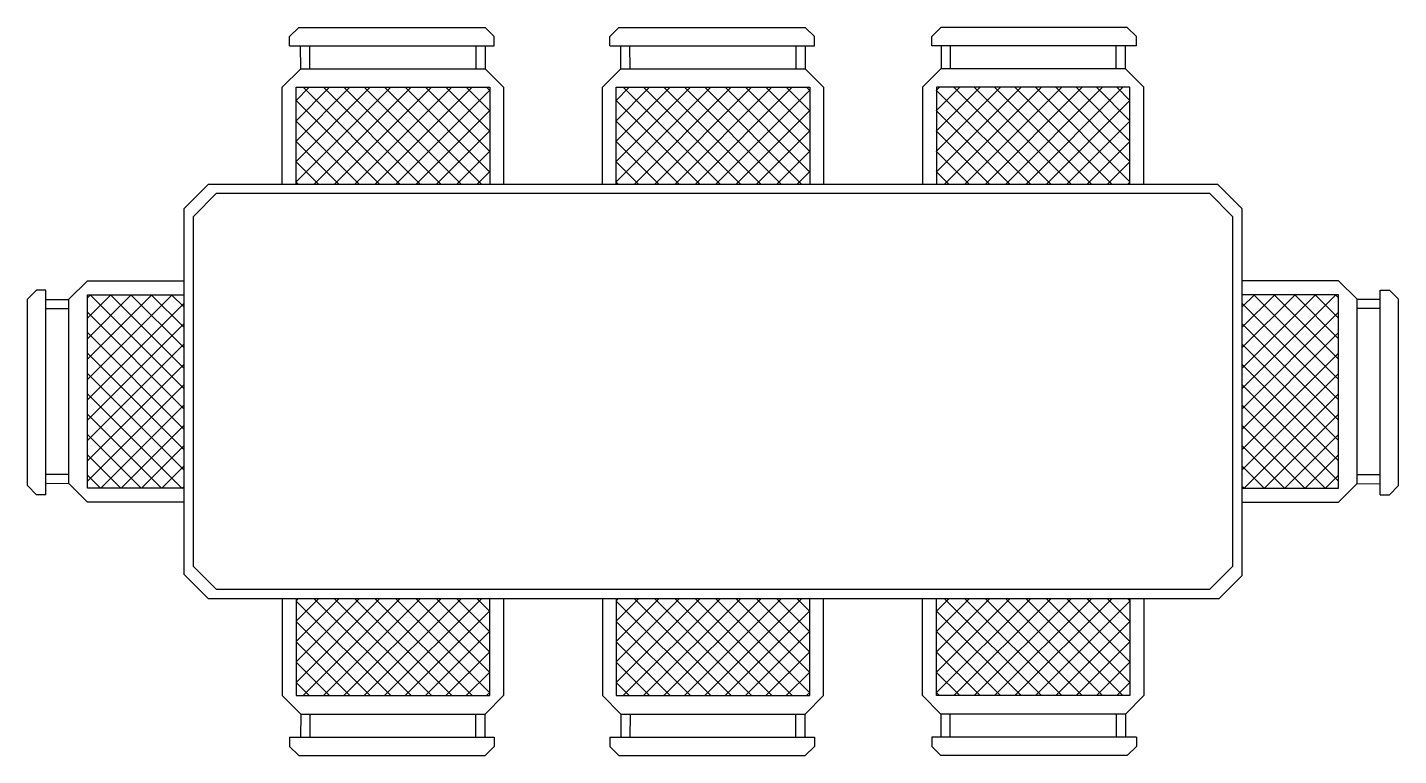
# Model space of a CAD drawing. Extents: x 2.68 to 5.65, y -1.74 to -0.16.
import ezdxf

# ---------------------------------------------------------------- set-up
doc = ezdxf.new("R2010")
doc.units = 0
doc.layers.get('0').update_dxf_attribs({"linetype": 'CONTINUOUS'})

# ---------------------------------------------------------------- blocks, each defined once
blk = doc.blocks.new('*X0')
at = {"color": 0}
for p, q in [((13.8061, 7.3979), (14.01, 7.6019)), ((13.8061, 7.4421), (13.9658, 7.6019)), ((13.8061, 7.4863), (13.9216, 7.6019)), ((13.8061, 7.5305), (13.8774, 7.6019)), ((13.8061, 7.5747), (13.8332, 7.6019)), ((14.0161, 7.4181), (13.8323, 7.6019)), ((14.0161, 7.4623), (13.8765, 7.6019)), ((14.0161, 7.5065), (13.9207, 7.6019)), ((14.0161, 7.5507), (13.9649, 7.6019)), ((14.0161, 7.5949), (14.0091, 7.6019)), ((14.0161, 7.3739), (13.8061, 7.5839)), ((13.8061, 7.3537), (14.0161, 7.5637)), ((14.0161, 7.3297), (13.8061, 7.5397)), ((13.8061, 7.3096), (14.0161, 7.5196)), ((14.0161, 7.2855), (13.8061, 7.4955)), ((13.8061, 7.2654), (14.0161, 7.4754)), ((14.0161, 7.2413), (13.8061, 7.4513)), ((13.8061, 7.2212), (14.0161, 7.4312)), ((14.0161, 7.1971), (13.8061, 7.4071)), ((13.811, 7.1819), (14.0161, 7.387)), ((13.9872, 7.1819), (13.8061, 7.3629)), ((13.943, 7.1819), (13.8061, 7.3187)), ((13.8552, 7.1819), (14.0161, 7.3428)), ((13.8994, 7.1819), (14.0161, 7.2986)), ((13.8988, 7.1819), (13.8061, 7.2745)), ((13.8546, 7.1819), (13.8061, 7.2303)), ((13.9436, 7.1819), (14.0161, 7.2544)), ((13.9878, 7.1819), (14.0161, 7.2102)), ((13.8104, 7.1819), (13.8061, 7.1861))]:
    blk.add_line(p, q, dxfattribs=at)

msp = doc.modelspace()

# ---------------------------------------------------------------- linework, layer by layer
at = {"color": 0}
for p, q in [((3.2655, -0.1601), (3.2455, -0.1801)), ((3.2655, -0.1601), (3.4675, -0.1601)), ((3.4675, -0.1601), (3.6695, -0.1601)), ((3.6895, -0.1801), (3.6695, -0.1601)), ((3.9599, -0.1601), (3.9399, -0.1801)), ((3.9599, -0.1601), (4.1619, -0.1601)), ((4.1619, -0.1601), (4.3639, -0.1601)), ((4.3839, -0.1801), (4.3639, -0.1601)), ((4.6384, -0.1801), (4.6584, -0.1601)), ((4.8604, -0.1601), (4.6584, -0.1601)), ((5.0624, -0.1601), (4.8604, -0.1601)), ((5.0624, -0.1601), (5.0824, -0.1801)), ((3.2455, -0.2001), (3.2455, -0.1801)), ((3.2455, -0.2001), (3.2694, -0.2001)), ((3.2694, -0.2001), (3.2894, -0.2001)), ((3.2694, -0.2001), (3.2894, -0.2001)), ((3.2695, -0.2501), (3.2694, -0.2001)), ((3.2895, -0.2501), (3.2894, -0.2001)), ((3.2894, -0.2001), (3.6494, -0.2001)), ((3.6494, -0.2001), (3.6694, -0.2001)), ((3.6494, -0.2001), (3.6694, -0.2001)), ((3.6494, -0.2001), (3.6494, -0.2501)), ((3.6694, -0.2001), (3.6895, -0.2001)), ((3.6694, -0.2001), (3.6694, -0.25)), ((3.6895, -0.2001), (3.6895, -0.1801)), ((3.9399, -0.2001), (3.9399, -0.1801)), ((3.9399, -0.2001), (3.9638, -0.2001)), ((3.9639, -0.2501), (3.9638, -0.2001)), ((3.9638, -0.2001), (3.9838, -0.2001)), ((3.9638, -0.2001), (3.9838, -0.2001)), ((3.9839, -0.2501), (3.9838, -0.2001)), ((3.9838, -0.2001), (4.3438, -0.2001)), ((4.3438, -0.2001), (4.3438, -0.2501)), ((4.3438, -0.2001), (4.3638, -0.2001)), ((4.3438, -0.2001), (4.3638, -0.2001)), ((4.3638, -0.2001), (4.3638, -0.2501)), ((4.3638, -0.2001), (4.3839, -0.2001)), ((4.3839, -0.2001), (4.3839, -0.1801)), ((4.6384, -0.2001), (4.6384, -0.1801)), ((4.6585, -0.2001), (4.6384, -0.2001)), ((4.6585, -0.2001), (4.6585, -0.2501)), ((4.6785, -0.2001), (4.6585, -0.2001)), ((4.6785, -0.2001), (4.6585, -0.2001)), ((4.6785, -0.2001), (4.6785, -0.2501)), ((5.0385, -0.2001), (4.6785, -0.2001)), ((5.0384, -0.2501), (5.0385, -0.2001)), ((5.0585, -0.2001), (5.0385, -0.2001)), ((5.0585, -0.2001), (5.0385, -0.2001)), ((5.0584, -0.2501), (5.0585, -0.2001)), ((5.0824, -0.2001), (5.0585, -0.2001)), ((5.0824, -0.2001), (5.0824, -0.1801)), ((3.2695, -0.2501), (3.2295, -0.2901)), ((3.2695, -0.2501), (3.2895, -0.2501)), ((3.2895, -0.2501), (3.6494, -0.2501)), ((3.6494, -0.2501), (3.6695, -0.2501)), ((3.7095, -0.2901), (3.6694, -0.25)), ((3.9639, -0.2501), (3.9239, -0.2901)), ((3.9639, -0.2501), (3.9839, -0.2501)), ((3.9839, -0.2501), (4.3438, -0.2501)), ((4.3438, -0.2501), (4.3639, -0.2501)), ((4.4039, -0.2901), (4.3639, -0.2501)), ((4.6184, -0.2901), (4.6584, -0.2501)), ((4.6785, -0.2501), (4.6584, -0.2501)), ((5.0384, -0.2501), (4.6785, -0.2501)), ((5.0584, -0.2501), (5.0384, -0.2501)), ((5.0584, -0.2501), (5.0984, -0.2901)), ((3.2295, -0.5001), (3.2295, -0.2901)), ((3.2595, -0.5001), (3.2595, -0.2901)), ((3.2595, -0.2901), (3.6795, -0.2901)), ((3.6795, -0.2901), (3.6795, -0.5001)), ((3.7095, -0.2901), (3.7095, -0.5001)), ((3.9239, -0.5001), (3.9239, -0.2901)), ((3.9539, -0.2901), (4.3739, -0.2901)), ((3.9539, -0.5001), (3.9539, -0.2901)), ((4.3739, -0.2901), (4.3739, -0.5001)), ((4.4039, -0.2901), (4.4039, -0.5001)), ((4.6184, -0.2901), (4.6184, -0.5001)), ((5.0684, -0.2901), (4.6484, -0.2901)), ((4.6484, -0.2901), (4.6484, -0.5001)), ((5.0684, -0.5001), (5.0684, -0.2901)), ((5.0984, -0.5001), (5.0984, -0.2901)), ((3.0694, -0.5001), (3.0167, -0.5529)), ((3.0694, -0.5001), (3.2295, -0.5001)), ((3.2295, -0.5001), (3.7095, -0.5001)), ((3.7095, -0.5001), (3.9239, -0.5001)), ((3.9239, -0.5001), (4.4039, -0.5001)), ((4.4039, -0.5001), (4.6184, -0.5001)), ((4.6184, -0.5001), (5.0984, -0.5001)), ((5.0984, -0.5001), (5.2584, -0.5001)), ((5.2584, -0.5001), (5.3111, -0.5529)), ((3.0867, -0.5201), (3.0367, -0.5701)), ((3.0867, -0.5201), (5.2411, -0.5201)), ((5.2411, -0.5201), (5.2911, -0.5701)), ((3.0167, -0.7101), (3.0167, -0.5529)), ((5.3111, -0.5529), (5.3111, -0.7101)), ((3.0367, -1.3301), (3.0367, -0.5701)), ((5.2911, -0.5701), (5.2911, -1.3301)), ((2.8067, -0.7101), (2.7667, -0.7501)), ((2.8067, -0.7101), (3.0167, -0.7101)), ((3.0167, -1.1901), (3.0167, -0.7101)), ((5.5211, -0.7101), (5.3111, -0.7101)), ((5.3111, -0.7101), (5.3111, -1.1901)), ((5.5211, -0.7101), (5.5611, -0.7501)), ((2.6967, -0.7301), (2.6767, -0.7501)), ((2.7167, -0.7301), (2.6967, -0.7301)), ((2.7167, -0.7503), (2.7167, -0.7301)), ((2.8067, -0.7401), (3.0167, -0.7401)), ((2.8067, -1.1601), (2.8067, -0.7401)), ((5.5211, -0.7401), (5.3111, -0.7401)), ((5.5211, -1.1601), (5.5211, -0.7401)), ((5.6111, -0.7503), (5.6111, -0.7301)), ((5.6111, -0.7301), (5.6311, -0.7301)), ((5.6311, -0.7301), (5.6511, -0.7501)), ((2.6767, -0.9522), (2.6767, -0.7501)), ((2.7167, -0.7703), (2.7167, -0.7503)), ((2.7167, -0.7703), (2.7167, -0.7503)), ((2.7167, -0.7503), (2.7667, -0.7503)), ((2.7167, -0.7703), (2.7667, -0.7703)), ((2.7167, -0.9522), (2.7167, -0.7703)), ((2.7667, -0.7703), (2.7667, -0.7501)), ((2.7667, -1.1301), (2.7667, -0.7703)), ((5.5611, -0.7703), (5.5611, -0.7501)), ((5.6111, -0.7503), (5.5611, -0.7503)), ((5.6111, -0.7703), (5.5611, -0.7703)), ((5.5611, -1.1301), (5.5611, -0.7703)), ((5.6111, -0.7703), (5.6111, -0.7503)), ((5.6111, -0.7703), (5.6111, -0.7503)), ((5.6111, -0.9522), (5.6111, -0.7703)), ((5.6511, -0.9522), (5.6511, -0.7501)), ((2.6767, -1.1542), (2.6767, -0.9522)), ((2.7167, -1.1303), (2.7167, -0.9522)), ((5.6111, -1.1303), (5.6111, -0.9522)), ((5.6511, -1.1542), (5.6511, -0.9522)), ((2.7667, -1.1301), (2.7167, -1.1303)), ((2.7167, -1.1444), (2.7167, -1.1303)), ((2.7167, -1.1503), (2.7167, -1.1303)), ((2.7667, -1.1501), (2.7667, -1.1301)), ((5.5611, -1.1501), (5.5611, -1.1301)), ((5.5611, -1.1301), (5.6111, -1.1303)), ((5.6111, -1.1503), (5.6111, -1.1303)), ((5.6111, -1.1444), (5.6111, -1.1303)), ((2.6767, -1.1542), (2.6967, -1.1742)), ((2.7667, -1.1501), (2.7167, -1.1503)), ((2.7167, -1.1742), (2.7167, -1.1503)), ((2.7667, -1.1501), (2.8067, -1.1901)), ((5.5611, -1.1501), (5.5211, -1.1901)), ((5.5611, -1.1501), (5.6111, -1.1503)), ((5.6111, -1.1742), (5.6111, -1.1503)), ((5.6511, -1.1542), (5.6311, -1.1742)), ((2.7167, -1.1742), (2.6967, -1.1742)), ((3.0167, -1.1601), (2.8067, -1.1601)), ((5.3111, -1.1601), (5.5211, -1.1601)), ((5.6111, -1.1742), (5.6311, -1.1742)), ((3.0167, -1.1901), (2.8067, -1.1901)), ((3.0167, -1.3474), (3.0167, -1.1901)), ((5.3111, -1.1901), (5.3111, -1.3501)), ((5.3111, -1.1901), (5.5211, -1.1901)), ((3.0867, -1.3801), (3.0367, -1.3301)), ((5.2911, -1.3301), (5.2411, -1.3801)), ((3.0694, -1.4001), (3.0167, -1.3474)), ((5.3111, -1.3501), (5.2611, -1.4001)), ((5.2411, -1.3801), (3.0867, -1.3801)), ((3.2295, -1.4001), (3.0694, -1.4001)), ((3.2295, -1.4001), (3.2295, -1.6101)), ((3.7095, -1.4001), (3.2295, -1.4001)), ((3.2595, -1.4001), (3.2595, -1.6101)), ((3.6795, -1.6101), (3.6795, -1.4001)), ((3.9239, -1.4001), (3.7095, -1.4001)), ((3.7095, -1.4001), (3.7095, -1.6101)), ((3.9239, -1.4001), (3.9239, -1.6101)), ((4.4039, -1.4001), (3.9239, -1.4001)), ((3.9539, -1.4001), (3.9539, -1.6101)), ((4.3739, -1.6101), (4.3739, -1.4001)), ((4.4039, -1.6101), (4.4039, -1.4001)), ((4.6184, -1.4001), (4.4039, -1.4001)), ((4.6184, -1.6101), (4.6184, -1.4001)), ((5.0984, -1.4001), (4.6184, -1.4001)), ((4.6484, -1.6101), (4.6484, -1.4001)), ((5.0684, -1.4001), (5.0684, -1.6101)), ((5.0984, -1.4001), (5.0984, -1.6101)), ((5.2611, -1.4001), (5.0984, -1.4001)), ((3.2695, -1.6501), (3.2295, -1.6101)), ((3.2595, -1.6101), (3.6795, -1.6101)), ((3.7095, -1.6101), (3.6694, -1.6503)), ((3.9639, -1.6501), (3.9239, -1.6101)), ((3.9539, -1.6101), (4.3739, -1.6101)), ((4.4039, -1.6101), (4.3639, -1.6501)), ((4.6184, -1.6101), (4.6584, -1.6501)), ((5.0684, -1.6101), (4.6484, -1.6101)), ((5.0584, -1.6501), (5.0984, -1.6101)), ((3.2695, -1.6501), (3.2694, -1.7001)), ((3.2695, -1.6501), (3.2895, -1.6501)), ((3.2895, -1.6501), (3.2894, -1.7001)), ((3.2895, -1.6501), (3.6494, -1.6501)), ((3.6494, -1.6501), (3.6695, -1.6501)), ((3.6494, -1.7001), (3.6494, -1.6501)), ((3.6694, -1.7001), (3.6694, -1.6503)), ((3.9639, -1.6501), (3.9638, -1.7001)), ((3.9639, -1.6501), (3.9839, -1.6501)), ((3.9839, -1.6501), (3.9838, -1.7001)), ((3.9839, -1.6501), (4.3438, -1.6501)), ((4.3438, -1.6501), (4.3639, -1.6501)), ((4.3438, -1.7001), (4.3438, -1.6501)), ((4.3638, -1.7001), (4.3638, -1.6501)), ((4.6785, -1.6501), (4.6584, -1.6501)), ((4.6585, -1.7001), (4.6585, -1.6501)), ((5.0384, -1.6501), (4.6785, -1.6501)), ((4.6785, -1.7001), (4.6785, -1.6501)), ((5.0584, -1.6501), (5.0384, -1.6501)), ((5.0384, -1.6501), (5.0385, -1.7001)), ((5.0584, -1.6501), (5.0585, -1.7001)), ((3.2455, -1.7001), (3.2455, -1.7201)), ((3.2455, -1.7001), (3.2694, -1.7001)), ((3.2655, -1.7401), (3.2455, -1.7201)), ((3.2694, -1.7001), (3.2894, -1.7001)), ((3.2694, -1.7001), (3.2894, -1.7001)), ((3.2894, -1.7001), (3.6494, -1.7001)), ((3.6494, -1.7001), (3.6694, -1.7001)), ((3.6494, -1.7001), (3.6694, -1.7001)), ((3.6694, -1.7001), (3.6895, -1.7001)), ((3.6895, -1.7201), (3.6695, -1.7401)), ((3.6895, -1.7001), (3.6895, -1.7201)), ((3.9399, -1.7001), (3.9399, -1.7201)), ((3.9399, -1.7001), (3.9638, -1.7001)), ((3.9599, -1.7401), (3.9399, -1.7201)), ((3.9638, -1.7001), (3.9838, -1.7001)), ((3.9638, -1.7001), (3.9838, -1.7001)), ((3.9838, -1.7001), (4.3438, -1.7001)), ((4.3438, -1.7001), (4.3638, -1.7001)), ((4.3438, -1.7001), (4.3638, -1.7001)), ((4.3638, -1.7001), (4.3839, -1.7001)), ((4.3839, -1.7201), (4.3639, -1.7401)), ((4.3839, -1.7001), (4.3839, -1.7201)), ((4.6384, -1.7001), (4.6384, -1.7201)), ((4.6585, -1.7001), (4.6384, -1.7001)), ((4.6384, -1.7201), (4.6584, -1.7401)), ((4.6785, -1.7001), (4.6585, -1.7001)), ((4.6785, -1.7001), (4.6585, -1.7001)), ((5.0385, -1.7001), (4.6785, -1.7001)), ((5.0585, -1.7001), (5.0385, -1.7001)), ((5.0585, -1.7001), (5.0385, -1.7001)), ((5.0824, -1.7001), (5.0585, -1.7001)), ((5.0624, -1.7401), (5.0824, -1.7201)), ((5.0824, -1.7001), (5.0824, -1.7201)), ((3.2655, -1.7401), (3.4675, -1.7401)), ((3.4675, -1.7401), (3.6695, -1.7401)), ((3.9599, -1.7401), (4.1619, -1.7401)), ((4.1619, -1.7401), (4.3639, -1.7401)), ((4.8604, -1.7401), (4.6584, -1.7401)), ((5.0624, -1.7401), (4.8604, -1.7401))]:
    msp.add_line(p, q, dxfattribs=at)

# ---------------------------------------------------------------- block references
at = {"color": 0, "xscale": -1}
for p, rotation in [((-3.9223, -14.3062), 270), ((-3.2279, -14.3062), 270), ((12.2502, 12.406), 89.99999999999999)]:
    msp.add_blockref('*X0', p, dxfattribs=dict(at, rotation=rotation))
at = {"color": 0}
for p, rotation in [((12.2502, -14.3062), 89.99999999999999), ((-3.9223, 12.406), 270), ((-3.2279, 12.406), 270)]:
    msp.add_blockref('*X0', p, dxfattribs=dict(at, rotation=rotation))
at = {"color": 0, "xscale": -1}
msp.add_blockref('*X0', (16.8228, -8.342), dxfattribs=at)
at = {"color": 0}
msp.add_blockref('*X0', (-8.495, -8.342), dxfattribs=at)

doc.saveas('drawing.dxf')
